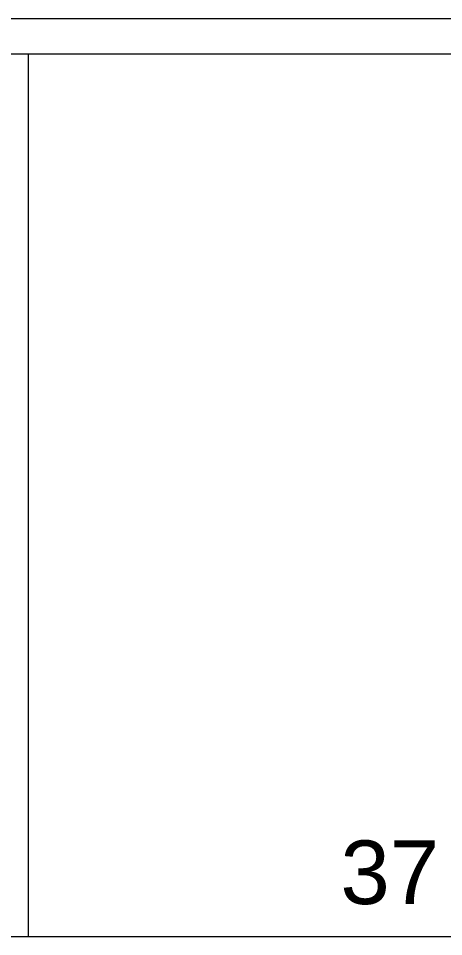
# Model space of a CAD drawing. Header units: inches. Extents: x 13 to 261, y -112 to -47.
# Drawn here: x 55.16 to 57.56, y -71.43 to -66.23 of the extents above; entities that cross this region are included whole.
import ezdxf

# ---------------------------------------------------------------- set-up
doc = ezdxf.new("R2010")
doc.units = ezdxf.units.IN
doc.header["$MEASUREMENT"] = 0
for name, color, linetype, lineweight in [('BANQUETA', 2, 'Continuous', 18), ('CAJONES', 3, 'Continuous', 20), ('TEXTOS', 124, 'Continuous', 30)]:
    doc.layers.add(name, color=color, linetype=linetype, lineweight=lineweight)
doc.styles.add('TEXTOS', font='ARIALUNI.TTF', dxfattribs={"height": 0.36})

msp = doc.modelspace()

# ---------------------------------------------------------------- linework, layer by layer
at = {"layer": 'BANQUETA'}
msp.add_line((47.2507, -66.2268), (65.4507, -66.2268), dxfattribs=at)
at = {"layer": 'CAJONES'}
for p, q in [((47.2507, -66.4268), (65.4507, -66.4268)), ((55.2115, -66.4268), (55.2115, -71.4268)), ((48.0115, -71.4268), (64.8115, -71.4268))]:
    msp.add_line(p, q, dxfattribs=at)

# ---------------------------------------------------------------- texts
at = {"layer": 'TEXTOS', "style": 'TEXTOS'}
msp.add_text('37', height=0.36, dxfattribs=at).set_placement((56.9778, -71.2424))

doc.saveas('drawing.dxf')
